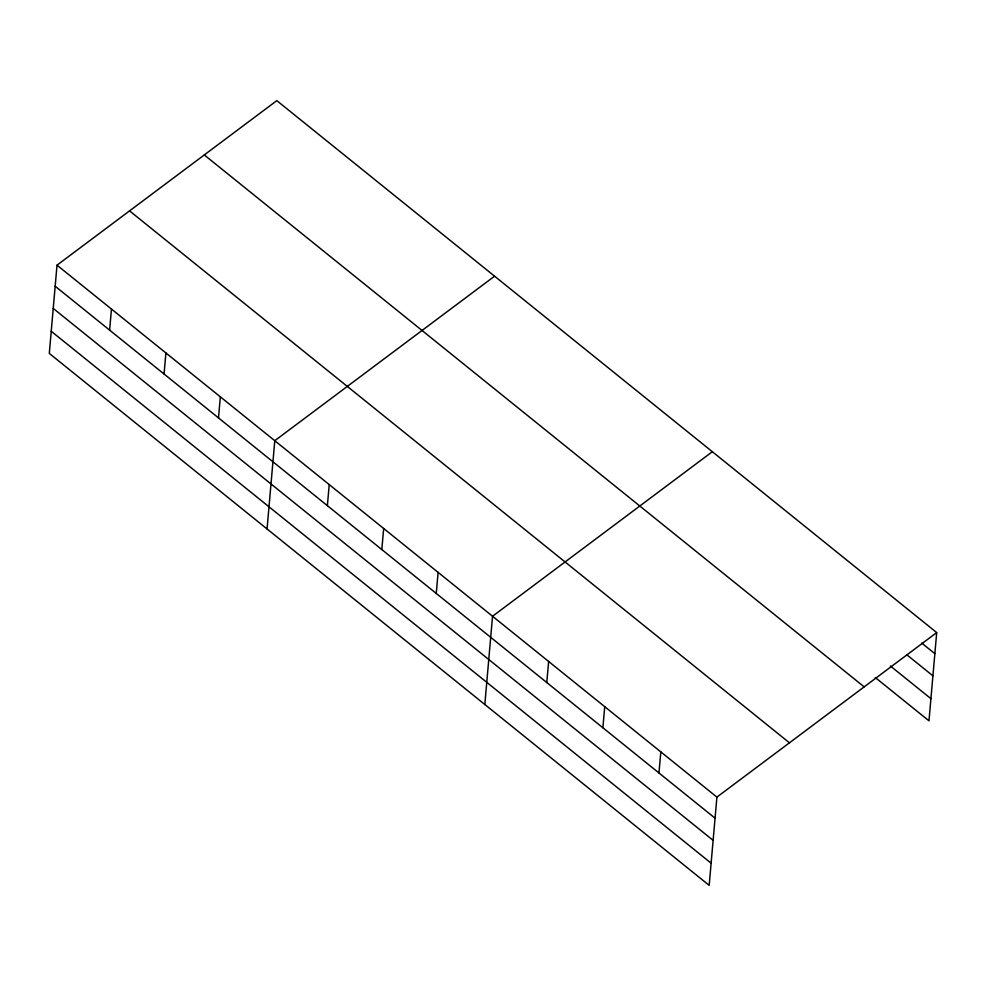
<?xml version="1.0" encoding="UTF-8"?>
<svg xmlns="http://www.w3.org/2000/svg" width="986" height="986" viewBox="0 0 986 986"><rect width="100%" height="100%" fill="white"/><g stroke="black" fill="none" stroke-linecap="round" stroke-linejoin="round"><path stroke-width="1.48" d="M57.015 265.172L49.3 353.419L709.18 885.354L716.908 797.107L936.7 632.581L276.82 100.646L57.015 265.172L716.908 797.107M109.619 330.137L111.467 309.049M164.058 374.014L165.907 352.939M218.498 417.904L220.346 396.816M267.058 528.964L274.786 440.705L494.578 276.179M327.377 505.67L329.225 484.594M381.816 549.559L383.665 528.471M436.256 593.449L438.104 572.361M484.829 704.497L492.544 616.25L712.336 451.724M546.786 682.546L548.635 661.458M602.877 727.754L604.726 706.679M658.968 772.975L660.817 751.887M936.7 632.581L928.985 720.828L875.272 677.542M921.725 643.082L934.851 653.656M906.664 654.667L932.916 675.829M890.346 665.957L930.92 698.667M204.287 154.938L864.167 686.872M129.548 210.868L789.441 742.815M55.179 286.248L715.06 818.183M53.232 308.421L713.125 840.355M51.235 331.259L711.128 863.194"/></g></svg>
